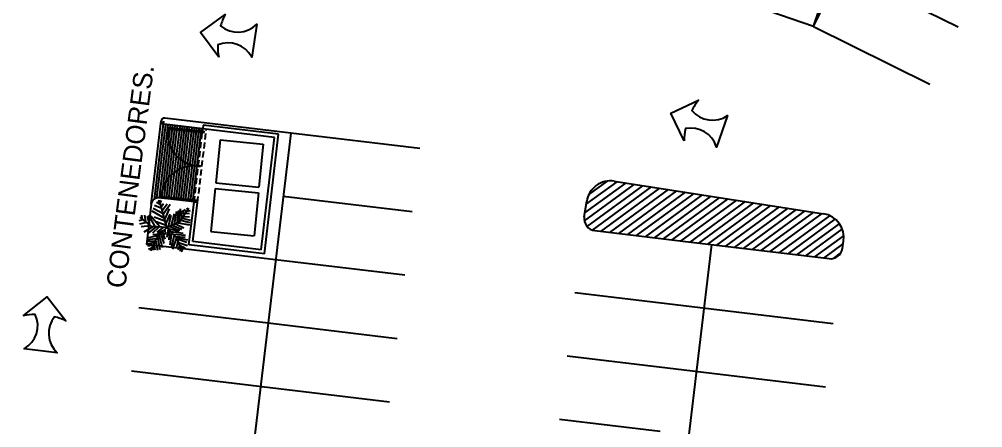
# Model space of a CAD drawing. Header units: millimetres. Extents: x 99 to 472, y 49 to 338.
# Drawn here: x 306.04 to 346.05, y 200.78 to 217.74 of the extents above; entities that cross this region are included whole.
import ezdxf

# ---------------------------------------------------------------- set-up
doc = ezdxf.new("R2010")
doc.units = ezdxf.units.MM
doc.linetypes.add('HIDDEN', pattern=[0.375, 0.25, -0.125])
for name, color, linetype in [('BANQUETA', 4, 'Continuous'), ('BANQUETA.', 2, 'Continuous'), ('CALLES', 4, 'Continuous'), ('LOCALES', 5, 'Continuous'), ('PUERTAS', 2, 'Continuous'), ('veg', 3, 'Continuous'), ('WALL', 4, 'Continuous')]:
    doc.layers.add(name, color=color, linetype=linetype)
doc.styles.add('ATTR', font='romans.shx', dxfattribs={"width": 0.8, "height": 0.7})

# ---------------------------------------------------------------- blocks, each defined once
blk = doc.blocks.new('FLECHA3')
blk.add_lwpolyline([(-0.354, -0.354), (0, 0), (0.354, -0.354, 0.044777), (0.159, -0.308, 0.391731), (0.274, -0.89), (-0.274, -0.89, 0.391731), (-0.159, -0.308, 0.044777)], format="xyb", close=True)
blk = doc.blocks.new('arbol4')
for p, q in [((-0.36954, 1.97838), (-1.23894, 2.39634)), ((-0.45648, 2.42424), (-0.9564, 2.75862)), ((-0.54342, 2.81436), (-0.7173, 2.95368)), ((0.06774, -0.40404), (-0.56226, 3.01596)), ((-0.4782, 2.70288), (-0.32604, 2.95368)), ((-0.39126, 2.20134), (-0.08694, 2.56356)), ((-0.2826, 1.75548), (0.34776, 2.47998)), ((-0.2391, 1.25388), (0.69552, 2.39634)), ((-2.84736, 0.86382), (-2.8908, 1.33752)), ((-2.54304, 1.30962), (-2.47788, 0.52944)), ((-2.0649, 1.28178), (-1.3911, -0.16722)), ((-0.15216, 0.75234), (-1.5867, 1.72758)), ((-0.2391, 1.28178), (-1.41282, 2.03412)), ((-0.10872, 0.58512), (0.58686, 1.86696)), ((0, 0), (0.60858, 1.1982)), ((1.04328, -0.05574), (1.45626, 1.47684)), ((1.39104, 0.02784), (1.71708, 1.53258)), ((1.68774, 0.13596), (2.94774, 1.75596)), ((1.69536, 0.13932), (1.93446, 1.75548)), ((1.9779, 1.44894), (2.0214, 0.58512)), ((2.1735, 1.56042), (2.30394, 0.9474)), ((2.39088, 1.644), (2.58648, 1.30962)), ((2.6952, 1.3932), (3.1299, 1.44894)), ((2.71692, 1.78332), (2.78208, 1.56042)), ((-2.78214, 0.78018), (-3.28206, 0.6966)), ((-2.36916, 0.41796), (-3.23856, 0.25074)), ((-1.82226, -0.13404), (-3.08226, 1.12596)), ((-2.23878, 1.1703), (-2.0214, 0.05574)), ((-0.80424, -0.27864), (-1.7823, 1.11456)), ((-1.3911, 1.03098), (-0.10872, 0.41796)), ((-1.17372, 0.41796), (0, -0.11148)), ((0.06774, -0.40404), (1.68774, 0.13596)), ((0.30426, -0.30654), (0.73896, 1.05882)), ((0.6738, -0.19506), (1.13022, 1.1703)), ((1.52148, 0.05574), (2.86902, -0.30654)), ((1.84746, 0.33438), (2.95596, -0.0279)), ((2.06484, 0.58512), (2.99946, 0.25074)), ((2.23872, 0.78018), (2.95596, 0.66876)), ((2.49954, 1.14246), (2.99946, 1.08672)), ((-1.93446, -0.0279), (-3.06468, -0.08364)), ((-1.6302, -0.19506), (-2.80386, -0.75234)), ((-1.21722, -0.22296), (-2.217, -0.89172)), ((0.06774, -0.40404), (-1.82226, -0.13404)), ((-0.89118, -0.27864), (-1.73886, -0.9753)), ((-0.84768, -1.17036), (-1.73886, -1.17036)), ((0.06774, -0.40404), (-1.28226, -1.57404)), ((-0.32604, -0.33438), (-1.21722, -0.89172)), ((-0.32604, -0.75234), (-1.13028, -1.00314)), ((-0.73902, -1.08672), (-0.45648, -2.3685)), ((-0.49992, -0.91956), (-0.30432, -1.81122)), ((-0.21738, -0.61302), (-0.15216, -1.28178)), ((0.21732, -0.58518), (-0.02172, -1.61616)), ((0.06774, -0.40404), (1.14774, -1.75404)), ((0.17388, -0.55734), (1.52148, -0.9753)), ((0.36948, -0.78024), (0.1956, -1.95054)), ((0.60858, -1.08672), (0.28254, -2.56356)), ((0.45642, -0.30654), (1.63014, -0.91956)), ((0.52164, -0.9474), (1.99962, -1.28178)), ((0.73896, -0.19506), (1.91268, -0.75234)), ((1.15194, -0.05574), (2.1735, -0.61302)), ((-0.97812, -1.30968), (-2.4996, -1.53258)), ((-1.6302, -2.1456), (-2.4996, -2.28492)), ((-1.3911, -1.6998), (-2.47788, -1.72764)), ((-1.5432, -1.97844), (-2.34744, -1.95054)), ((-1.28226, -1.57404), (-2.18226, -3.10404)), ((-1.67364, -2.25708), (-1.60842, -3.03726)), ((-1.43454, -1.83912), (-1.30416, -3.1209)), ((-1.17372, -1.50474), (-0.99984, -3.06516)), ((-0.9564, -1.30968), (-0.69552, -2.81436)), ((0.91284, -1.4211), (0.45642, -2.81436)), ((1.15194, -1.75548), (0.56508, -3.14874)), ((0.80418, -1.30968), (2.28216, -1.53258)), ((1.28238, -2.22918), (1.02156, -3.093)), ((1.04328, -1.58832), (2.23872, -1.78338)), ((1.14774, -1.75404), (1.68774, -3.55404)), ((1.17372, -1.75548), (2.49954, -2.1456)), ((1.21716, -1.9227), (2.39088, -2.3964)), ((1.3476, -2.3685), (2.4126, -2.8422)), ((-1.7823, -2.45214), (-2.47788, -2.53572)), ((-1.99968, -2.78652), (-2.39094, -2.95368)), ((-1.89102, -2.6193), (-1.84752, -3.06516)), ((1.43454, -2.67504), (1.23888, -3.31596)), ((1.43454, -2.70288), (2.13006, -3.093)), ((1.5432, -3.14874), (1.45626, -3.45528)), ((1.5432, -3.00942), (1.91268, -3.26022)), ((1.67358, -3.39954), (1.76052, -3.45528))]:
    blk.add_line(p, q)
at = {"style": 'ATTR', "width": 0.8, "flags": 9}
blk.add_attdef('ESTCODE', (0.06774, -0.40404), '', height=0.042, dxfattribs=at)
blk = doc.blocks.new('A$C20FC3698')
at = {"layer": 'veg', "xscale": 0.9999998995489492, "yscale": 0.9999998995489492, "zscale": 0.9999998995489492}
blk.add_blockref('arbol4', (3.28, 3.55, -6.65), dxfattribs=at)

msp = doc.modelspace()

# ---------------------------------------------------------------- hatches: boundary and pattern name
h = msp.add_hatch()
h.set_pattern_fill('ANSI31', color=8, scale=0.08, style=0)
h.set_pattern_definition([(216.158, (342.9357, 209.1181), (0.1498637, -0.2050777), [])])
h.paths.add_polyline_path([(329.60345, 210.18002), (329.5032, 209.5356, 0.4245785), (329.93787, 208.96228), (333.59386, 208.52492), (339.66787, 207.79829, 0.40392404), (340.22132, 208.2179), (340.26847, 208.52099, 0.41421356), (339.43406, 209.66281), (330.74527, 211.01442, 0.41421356)])

# ---------------------------------------------------------------- linework, layer by layer
at = {"color": 2, "linetype": 'Continuous', "ltscale": 0.3}
for p, q in [((313.6567, 213.18871), (312.04678, 213.38131)), ((313.29355, 210.1531), (311.8538, 210.32534))]:
    msp.add_line(p, q, dxfattribs=at)
at = {"color": 5, "linetype": 'Continuous', "ltscale": 0.3}
for p, q in [((313.67452, 213.33765), (313.6567, 213.18871)), ((316.80865, 212.96272), (313.67452, 213.33765)), ((316.6419, 212.8316), (313.6567, 213.18871)), ((316.21485, 207.99899), (316.80865, 212.96272)), ((316.08372, 208.16575), (316.6419, 212.8316)), ((313.08071, 208.37393), (313.29346, 210.15228)), ((313.24747, 208.50505), (313.44273, 210.13726)), ((313.29346, 210.15228), (313.44273, 210.13726)), ((316.08372, 208.16575), (313.24747, 208.50505)), ((316.21485, 207.99899), (313.08071, 208.37393))]:
    msp.add_line(p, q, dxfattribs=at)
for p, q in [((314.37993, 212.73884), (314.19973, 210.94789)), ((314.37993, 212.73884), (316.17089, 212.55864)), ((316.17089, 212.55864), (315.99069, 210.76769)), ((314.19973, 210.94789), (315.99069, 210.76769)), ((314.17647, 210.71671), (313.99627, 208.92575)), ((314.17647, 210.71671), (315.96743, 210.53651)), ((315.96743, 210.53651), (315.78723, 208.74555)), ((313.99627, 208.92575), (315.78723, 208.74555))]:
    msp.add_line(p, q)
at = {"layer": 'BANQUETA', "color": 4}
for p, q in [((340.18778, 219.81255), (345.03045, 217.4233)), ((339.01528, 217.43605), (333.91406, 219.20737)), ((339.01528, 217.43605), (343.85795, 215.0468))]:
    msp.add_line(p, q, dxfattribs=at)
at = {"layer": 'BANQUETA.'}
for q in [(344.27126, 232.57276), (346.05029, 231.69503)]:
    msp.add_line((339.01528, 217.43605), q, dxfattribs=at)
at = {"layer": 'BANQUETA.', "color": 2}
for p, q in [((312.21146, 213.19174), (313.71302, 213.04065)), ((312.21646, 213.24148), (313.71802, 213.0904)), ((317.3114, 213.01058), (312.58981, 173.54199)), ((313.71302, 213.04065), (313.71802, 213.0904)), ((330.74527, 211.01442), (339.43406, 209.66281)), ((311.92296, 210.32447), (313.42452, 210.17339)), ((311.92797, 210.37422), (313.42953, 210.22314)), ((313.42953, 210.22314), (313.42452, 210.17339)), ((329.5032, 209.5356), (329.60345, 210.18002)), ((329.93787, 208.96228), (333.59386, 208.52492)), ((333.59386, 208.52492), (339.66787, 207.79829)), ((340.22132, 208.2179), (340.26847, 208.52099)), ((334.78536, 208.38238), (332.26718, 187.33247))]:
    msp.add_line(p, q, dxfattribs=at)
for centre, radius, start, end in [((313.58145, 213.01413), 1.38145, 172.613458, 269.200724), ((313.30588, 210.27534), 1.38145, 79.308104, 175.89537), ((330.59156, 210.02631), 1, 81.158042, 171.158042), ((329.99726, 209.45874), 0.5, 171.158042, 263.178176), ((339.28035, 208.6747), 1, 351.158042, 81.158042), ((339.72726, 208.29475), 0.5, 263.178176, 351.158042)]:
    msp.add_arc(centre, radius, start, end, dxfattribs=at)
at = {"layer": 'CALLES', "linetype": 'Continuous'}
for p, q in [((322.67317, 212.36915), (317.3114, 213.01058)), ((322.35839, 209.73791), (316.99662, 210.37934)), ((322.04362, 207.10668), (316.68185, 207.7481)), ((316.36708, 205.11686), (311.00531, 205.75828)), ((333.27908, 205.89368), (339.83236, 205.10972)), ((321.72885, 204.47544), (316.36708, 205.11686)), ((321.41408, 201.8442), (310.69054, 203.12705)), ((332.96431, 203.26244), (339.51758, 202.47848))]:
    msp.add_line(p, q, dxfattribs=at)
at = {"layer": 'CALLES'}
for p, q in [((329.10882, 206.39257), (333.27908, 205.89368)), ((328.79404, 203.76133), (332.96431, 203.26244)), ((328.47927, 201.13009), (332.64954, 200.6312))]:
    msp.add_line(p, q, dxfattribs=at)
at = {"layer": 'LOCALES', "color": 8, "linetype": 'HIDDEN'}
for p, q in [((313.29346, 210.15228), (313.6567, 213.18871)), ((313.44273, 210.13726), (313.80564, 213.1709))]:
    msp.add_line(p, q, dxfattribs=at)
at = {"layer": 'PUERTAS', "color": 8}
for p, q in [((311.52029, 210.06309), (311.93435, 213.52429)), ((311.64614, 210.27324), (312.03364, 213.51242)), ((311.75247, 210.32018), (312.11766, 213.37283)), ((311.8538, 210.32534), (312.21695, 213.36095)), ((311.95309, 210.31346), (312.31624, 213.34907)), ((312.05238, 210.30158), (312.41553, 213.33719)), ((312.15168, 210.2897), (312.51482, 213.32532)), ((312.25097, 210.27782), (312.61412, 213.31344)), ((312.35026, 210.26594), (312.71341, 213.30156)), ((312.44955, 210.25407), (312.8127, 213.28968)), ((312.54884, 210.24219), (312.91199, 213.2778)), ((312.64814, 210.23031), (313.01128, 213.26593)), ((312.74743, 210.21843), (313.11058, 213.25405)), ((312.84672, 210.20655), (313.20987, 213.24217)), ((312.94601, 210.19467), (313.30916, 213.23029)), ((313.0453, 210.1828), (313.40845, 213.21841)), ((313.1446, 210.17092), (313.50774, 213.20653)), ((313.24389, 210.15904), (313.60704, 213.19466))]:
    msp.add_line(p, q, dxfattribs=at)
at = {"layer": 'PUERTAS'}
for p, q in [((317.3114, 213.01058), (312.07733, 213.63672)), ((312.21646, 213.24148), (312.21146, 213.19174)), ((311.92296, 210.32447), (311.92797, 210.37422)), ((311.52029, 210.06309), (311.32008, 208.38952)), ((316.68185, 207.7481), (311.32008, 208.38952))]:
    msp.add_line(p, q, dxfattribs=at)
at = {"layer": 'PUERTAS', "ltscale": 0.3}
for centre, radius, end in [((312.06206, 213.50902), 0.12862, 263.178176), ((311.81817, 210.02746), 0.3, 173.178176)]:
    msp.add_arc(centre, radius, 83.178176, end, dxfattribs=at)

# ---------------------------------------------------------------- block references
at = {"layer": 'PUERTAS', "xscale": 0.337247039084543, "yscale": 0.337247039084543, "zscale": 0.337247039084543, "rotation": 4.631229352815918}
msp.add_blockref('A$C20FC3698', (311.12385, 207.94799, 2.24269), dxfattribs=at)
at = {"layer": 'WALL', "ltscale": 0.01}
for p, xscale, yscale, zscale, rotation in [((313.56845, 217.18958), 2.52834768824087, 2.52834768824087, 2.52834768824087, 81.3934930800564), ((333.10133, 213.83446), 2.528347688240845, 2.528347688240845, 2.528347688240845, 70.64954528052876), ((307.19353, 206.20975), 2.528347688240757, 2.528347688240757, 2.528347688240757, 353.0996725747713)]:
    msp.add_blockref('FLECHA3', p, dxfattribs=dict(at, xscale=xscale, yscale=yscale, zscale=zscale, rotation=rotation))

# ---------------------------------------------------------------- texts
msp.add_text('CONTENEDORES.', height=0.8, rotation=82.589802).set_placement((310.43635, 206.53785))

doc.saveas('drawing.dxf')
